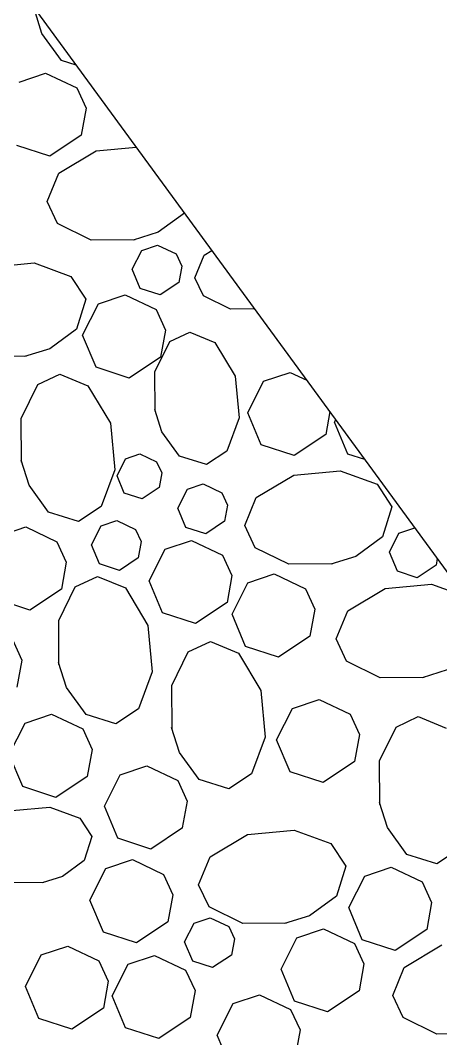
# Model space of a CAD drawing. Header units: inches. Extents: x -5337 to 1057, y 15227 to 19227.
# Drawn here: x -3158.8 to -3155.55, y 16305.19 to 16313.06 of the extents above; entities that cross this region are included whole.
import ezdxf

# ---------------------------------------------------------------- set-up
doc = ezdxf.new("R2010")
doc.units = ezdxf.units.IN
doc.header["$LTSCALE"] = 150
doc.header["$MEASUREMENT"] = 0
for name, color, linetype in [('COMT-MIN', 84, 'Continuous'), ('CONT-MJR', 84, 'Continuous'), ('PAVING', 7, 'Continuous'), ('ROW', 7, 'Continuous')]:
    doc.layers.add(name, color=color, linetype=linetype)

msp = doc.modelspace()

# ---------------------------------------------------------------- linework, layer by layer
at = {"layer": 'COMT-MIN', "color": 5, "linetype": 'Continuous', "lineweight": 40}
for radius, start, end in [(560.5, 129.092043, 140.753788), (557.5, 128.960999, 139.325693), (554.5, 128.826187, 140.831762), (551.5, 128.687376, 139.068914)]:
    msp.add_arc((-2744.5848, 15912.6026), radius, start, end, dxfattribs=at)
at = {"layer": 'CONT-MJR', "color": 5, "linetype": 'Continuous', "lineweight": 70}
msp.add_arc((-2744.5848, 15912.6026), 563.5, 129.219531, 139.309179, dxfattribs=at)
at = {"layer": 'PAVING', "color": 1}
for p, q in [((-3151.4843, 16303.3166), (-3163.298, 16319.4547)), ((-3158.6306, 16312.9585), (-3158.6913, 16313.1524)), ((-3158.4794, 16312.7515), (-3158.6306, 16312.9585)), ((-3158.3649, 16312.7157), (-3158.4794, 16312.7515)), ((-3158.8057, 16312.5842), (-3158.6016, 16312.6527)), ((-3158.6016, 16312.6527), (-3158.3616, 16312.539)), ((-3158.3616, 16312.539), (-3158.2889, 16312.3811)), ((-3158.2889, 16312.3811), (-3158.3264, 16312.1729)), ((-3158.3262, 16312.1728), (-3158.5693, 16312.0109)), ((-3158.5693, 16312.0109), (-3158.8249, 16312.0933)), ((-3158.2103, 16312.0524), (-3157.9006, 16312.0814)), ((-3158.5007, 16311.8793), (-3158.2103, 16312.0524)), ((-3158.5895, 16311.6625), (-3158.5007, 16311.8793)), ((-3158.5088, 16311.491), (-3158.5895, 16311.6625)), ((-3157.5278, 16311.5724), (-3157.7314, 16311.4235)), ((-3158.2485, 16311.3636), (-3158.5088, 16311.491)), ((-3157.9102, 16311.366), (-3158.2485, 16311.3636)), ((-3157.7314, 16311.4235), (-3157.9251, 16311.363)), ((-3157.8587, 16311.2836), (-3157.7361, 16311.3249)), ((-3157.7361, 16311.3249), (-3157.5919, 16311.2567)), ((-3157.9326, 16311.1379), (-3157.8587, 16311.2836)), ((-3157.5919, 16311.2567), (-3157.5484, 16311.1618)), ((-3157.4475, 16311.072), (-3157.3757, 16311.2476)), ((-3157.3757, 16311.2476), (-3157.3163, 16311.2831)), ((-3159.0492, 16311.153), (-3158.6909, 16311.1868)), ((-3158.6909, 16311.1868), (-3158.406, 16311.0818)), ((-3157.8702, 16310.9891), (-3157.9326, 16311.1379)), ((-3157.5484, 16311.1618), (-3157.5709, 16311.0367)), ((-3158.406, 16311.0818), (-3158.2908, 16310.9072)), ((-3157.3822, 16310.9335), (-3157.4475, 16311.072)), ((-3157.7168, 16310.9395), (-3157.8702, 16310.9891)), ((-3157.5708, 16311.0368), (-3157.7168, 16310.9395)), ((-3158.2908, 16310.9072), (-3158.3629, 16310.6759)), ((-3158.1922, 16310.8711), (-3157.9877, 16310.9397)), ((-3157.9877, 16310.9397), (-3157.7477, 16310.826)), ((-3157.1715, 16310.8299), (-3157.3822, 16310.9335)), ((-3158.3153, 16310.6283), (-3158.1922, 16310.8711)), ((-3157.7477, 16310.826), (-3157.6751, 16310.6682)), ((-3156.9855, 16310.8315), (-3157.1715, 16310.8299)), ((-3158.3629, 16310.6759), (-3158.5703, 16310.5241)), ((-3157.6751, 16310.6682), (-3157.7125, 16310.4599)), ((-3158.2115, 16310.3804), (-3158.3153, 16310.6283)), ((-3157.7565, 16310.346), (-3157.6416, 16310.5803)), ((-3157.6416, 16310.5803), (-3157.4874, 16310.6531)), ((-3157.4874, 16310.6531), (-3157.2922, 16310.5731)), ((-3158.5703, 16310.5241), (-3158.7643, 16310.4636)), ((-3157.2922, 16310.5731), (-3157.1365, 16310.3114)), ((-3158.7493, 16310.4667), (-3159.0877, 16310.4641)), ((-3157.7124, 16310.4597), (-3157.9556, 16310.2977)), ((-3157.9556, 16310.2977), (-3158.2115, 16310.3804)), ((-3157.7542, 16310.0418), (-3157.7565, 16310.346)), ((-3156.9162, 16310.2728), (-3156.7114, 16310.3413)), ((-3156.7114, 16310.3413), (-3156.5815, 16310.2798)), ((-3158.6625, 16310.2463), (-3158.4913, 16310.3271)), ((-3158.4913, 16310.3271), (-3158.2742, 16310.2384)), ((-3157.1365, 16310.3114), (-3157.1064, 16309.9889)), ((-3157.0394, 16310.0298), (-3156.9162, 16310.2728)), ((-3158.7901, 16309.9859), (-3158.6625, 16310.2463)), ((-3158.2742, 16310.2384), (-3158.1013, 16309.9477)), ((-3157.7024, 16309.8807), (-3157.7571, 16310.0549)), ((-3156.9352, 16309.7818), (-3157.0394, 16310.0298)), ((-3156.4047, 16310.0381), (-3156.4365, 16309.8614)), ((-3158.7878, 16309.6479), (-3158.7901, 16309.9859)), ((-3158.1013, 16309.9477), (-3158.0677, 16309.5895)), ((-3157.1064, 16309.9889), (-3157.2006, 16309.7328)), ((-3156.3681, 16309.9576), (-3156.359, 16309.9756)), ((-3156.2643, 16309.7098), (-3156.3681, 16309.9576)), ((-3157.5661, 16309.6939), (-3157.7024, 16309.8807)), ((-3156.4365, 16309.8614), (-3156.6795, 16309.6993)), ((-3157.9831, 16309.6735), (-3157.8728, 16309.7108)), ((-3157.8728, 16309.7108), (-3157.7432, 16309.6493)), ((-3157.2006, 16309.7328), (-3157.3579, 16309.6288)), ((-3156.6795, 16309.6993), (-3156.9352, 16309.7818)), ((-3158.7299, 16309.4688), (-3158.7907, 16309.6626)), ((-3158.0498, 16309.5425), (-3157.9831, 16309.6735)), ((-3157.7432, 16309.6493), (-3157.7038, 16309.5642)), ((-3157.3579, 16309.6288), (-3157.5661, 16309.6939)), ((-3156.1334, 16309.6676), (-3156.2643, 16309.7098)), ((-3158.0677, 16309.5895), (-3158.1725, 16309.3047)), ((-3157.7038, 16309.5642), (-3157.7242, 16309.4517)), ((-3156.6824, 16309.5481), (-3156.3239, 16309.5816)), ((-3156.3239, 16309.5816), (-3156.0392, 16309.477)), ((-3157.9935, 16309.4087), (-3158.0498, 16309.5425)), ((-3157.5054, 16309.4378), (-3157.3829, 16309.4789)), ((-3157.3829, 16309.4789), (-3157.239, 16309.4106)), ((-3156.973, 16309.3752), (-3156.6824, 16309.5481)), ((-3156.0392, 16309.477), (-3155.9237, 16309.302)), ((-3158.5785, 16309.2613), (-3158.7299, 16309.4688)), ((-3157.8555, 16309.3641), (-3157.9935, 16309.4087)), ((-3157.7242, 16309.4517), (-3157.8555, 16309.3641)), ((-3157.5795, 16309.2919), (-3157.5054, 16309.4378)), ((-3157.239, 16309.4106), (-3157.1954, 16309.3161)), ((-3157.0616, 16309.1583), (-3156.973, 16309.3752)), ((-3158.3474, 16309.1894), (-3158.5785, 16309.2613)), ((-3158.1725, 16309.3047), (-3158.3474, 16309.1894)), ((-3157.5172, 16309.1432), (-3157.5795, 16309.2919)), ((-3157.1954, 16309.3161), (-3157.2178, 16309.191)), ((-3155.9237, 16309.302), (-3155.996, 16309.0708)), ((-3158.1731, 16309.1555), (-3158.0504, 16309.1968)), ((-3158.0504, 16309.1968), (-3157.9064, 16309.1284)), ((-3157.2177, 16309.1911), (-3157.3637, 16309.0938)), ((-3158.959, 16309.0786), (-3158.7545, 16309.1473)), ((-3158.7545, 16309.1473), (-3158.5144, 16309.0334)), ((-3158.2468, 16309.0099), (-3158.1731, 16309.1555)), ((-3157.9064, 16309.1284), (-3157.8627, 16309.0339)), ((-3157.3637, 16309.0938), (-3157.5172, 16309.1432)), ((-3156.981, 16308.9867), (-3157.0616, 16309.1583)), ((-3155.9441, 16308.9535), (-3155.8704, 16309.0993)), ((-3155.8704, 16309.0993), (-3155.7477, 16309.1403)), ((-3158.5144, 16309.0334), (-3158.4419, 16308.8757)), ((-3158.1846, 16308.8611), (-3158.2468, 16309.0099)), ((-3157.8627, 16309.0339), (-3157.8854, 16308.9089)), ((-3157.6786, 16308.9747), (-3157.4739, 16309.0434)), ((-3157.4739, 16309.0434), (-3157.2342, 16308.9294)), ((-3155.996, 16309.0708), (-3156.2032, 16308.9194)), ((-3157.8019, 16308.7318), (-3157.6786, 16308.9747)), ((-3157.2342, 16308.9294), (-3157.1617, 16308.7717)), ((-3156.7206, 16308.8592), (-3156.981, 16308.9867)), ((-3155.8817, 16308.805), (-3155.9441, 16308.9535)), ((-3158.4419, 16308.8757), (-3158.4794, 16308.6674)), ((-3158.031, 16308.8114), (-3158.1846, 16308.8611)), ((-3157.8854, 16308.9087), (-3158.031, 16308.8114)), ((-3156.3823, 16308.8616), (-3156.7206, 16308.8592)), ((-3156.2032, 16308.9194), (-3156.397, 16308.8589)), ((-3155.5824, 16308.8524), (-3155.7283, 16308.7552)), ((-3155.5737, 16308.9025), (-3155.5824, 16308.8524)), ((-3157.1617, 16308.7717), (-3157.1989, 16308.5634)), ((-3157.0376, 16308.715), (-3156.8334, 16308.7837)), ((-3156.8334, 16308.7837), (-3156.5931, 16308.6703)), ((-3155.7283, 16308.7552), (-3155.8817, 16308.805)), ((-3158.3733, 16308.6837), (-3158.2018, 16308.7647)), ((-3158.2018, 16308.7647), (-3157.9849, 16308.6756)), ((-3157.6978, 16308.484), (-3157.8019, 16308.7318)), ((-3157.1606, 16308.4723), (-3157.0376, 16308.715)), ((-3155.9758, 16308.6716), (-3155.6174, 16308.7054)), ((-3155.6174, 16308.7054), (-3155.3599, 16308.6106)), ((-3158.4794, 16308.6674), (-3158.7225, 16308.5053)), ((-3158.5008, 16308.4234), (-3158.3733, 16308.6837)), ((-3157.9849, 16308.6756), (-3157.8119, 16308.385)), ((-3156.5931, 16308.6703), (-3156.5207, 16308.5123)), ((-3156.2663, 16308.4989), (-3155.9758, 16308.6716)), ((-3158.7225, 16308.5053), (-3158.978, 16308.5879)), ((-3157.1989, 16308.5634), (-3157.442, 16308.4013)), ((-3157.442, 16308.4013), (-3157.6978, 16308.484)), ((-3157.0569, 16308.2245), (-3157.1606, 16308.4723)), ((-3156.5207, 16308.5123), (-3156.558, 16308.3042)), ((-3156.3552, 16308.2817), (-3156.2663, 16308.4989)), ((-3158.4984, 16308.0853), (-3158.5008, 16308.4234)), ((-3157.8119, 16308.385), (-3157.7784, 16308.0267)), ((-3156.558, 16308.304), (-3156.8012, 16308.1416)), ((-3158.8586, 16308.2766), (-3158.7862, 16308.1188)), ((-3157.4993, 16308.1813), (-3157.3281, 16308.262)), ((-3157.3281, 16308.262), (-3157.111, 16308.1733)), ((-3156.8012, 16308.1416), (-3157.0569, 16308.2245)), ((-3156.2746, 16308.1105), (-3156.3552, 16308.2817)), ((-3157.627, 16307.921), (-3157.4993, 16308.1813)), ((-3157.111, 16308.1733), (-3156.9382, 16307.8826)), ((-3158.7862, 16308.1188), (-3158.8234, 16307.9102)), ((-3158.4405, 16307.9063), (-3158.5014, 16308.0999)), ((-3156.0141, 16307.9827), (-3156.2746, 16308.1105)), ((-3157.7784, 16308.0267), (-3157.883, 16307.7419)), ((-3155.6761, 16307.985), (-3156.0141, 16307.9827)), ((-3155.497, 16308.0431), (-3155.6907, 16307.9823)), ((-3158.289, 16307.6987), (-3158.4405, 16307.9063)), ((-3157.6245, 16307.5829), (-3157.627, 16307.921)), ((-3156.9382, 16307.8826), (-3156.9045, 16307.5241)), ((-3156.8156, 16307.5022), (-3156.6926, 16307.7452)), ((-3156.6926, 16307.7452), (-3156.488, 16307.814)), ((-3156.488, 16307.814), (-3156.2479, 16307.7004)), ((-3158.7595, 16307.6312), (-3158.5551, 16307.6999)), ((-3158.5551, 16307.6999), (-3158.3152, 16307.5862)), ((-3158.0579, 16307.6267), (-3158.289, 16307.6987)), ((-3157.883, 16307.7419), (-3158.0579, 16307.6267)), ((-3156.2479, 16307.7004), (-3156.1753, 16307.5426)), ((-3155.8921, 16307.6016), (-3155.7206, 16307.6824)), ((-3155.7206, 16307.6824), (-3155.5038, 16307.5934)), ((-3158.8828, 16307.3884), (-3158.7595, 16307.6312)), ((-3157.5669, 16307.4036), (-3157.6275, 16307.5977)), ((-3156.0199, 16307.3412), (-3155.8921, 16307.6016)), ((-3158.3152, 16307.5862), (-3158.2427, 16307.4284)), ((-3156.9045, 16307.5241), (-3157.0091, 16307.2397)), ((-3156.1753, 16307.5426), (-3156.2127, 16307.3339)), ((-3156.7117, 16307.2546), (-3156.8156, 16307.5022)), ((-3158.7787, 16307.1407), (-3158.8828, 16307.3884)), ((-3158.2427, 16307.4284), (-3158.2799, 16307.22)), ((-3157.4152, 16307.1964), (-3157.5669, 16307.4036)), ((-3158.0244, 16307.2327), (-3157.82, 16307.301)), ((-3157.82, 16307.301), (-3157.5799, 16307.1875)), ((-3156.2127, 16307.3339), (-3156.4558, 16307.1719)), ((-3156.0171, 16307.003), (-3156.0199, 16307.3412)), ((-3158.2801, 16307.2199), (-3158.5232, 16307.0579)), ((-3158.1475, 16306.9897), (-3158.0244, 16307.2327)), ((-3157.1842, 16307.1239), (-3157.4152, 16307.1964)), ((-3157.0091, 16307.2397), (-3157.1842, 16307.1239)), ((-3156.4558, 16307.1719), (-3156.7117, 16307.2546)), ((-3158.5232, 16307.0579), (-3158.7787, 16307.1407)), ((-3157.5799, 16307.1875), (-3157.5073, 16307.0297)), ((-3158.8594, 16306.9557), (-3158.5689, 16306.9829)), ((-3158.5689, 16306.9829), (-3158.3382, 16306.8983)), ((-3158.0435, 16306.7418), (-3158.1475, 16306.9897)), ((-3157.5073, 16307.0297), (-3157.5448, 16306.8214)), ((-3155.9594, 16306.8241), (-3156.0199, 16307.0179)), ((-3158.3382, 16306.8983), (-3158.245, 16306.7564)), ((-3157.5447, 16306.8214), (-3157.7878, 16306.659)), ((-3157.0396, 16306.7723), (-3156.6812, 16306.8058)), ((-3156.6812, 16306.8058), (-3156.3964, 16306.7011)), ((-3155.8082, 16306.6168), (-3155.9594, 16306.8241)), ((-3158.245, 16306.7564), (-3158.3033, 16306.5693)), ((-3157.7878, 16306.659), (-3158.0435, 16306.7418)), ((-3157.3302, 16306.5993), (-3157.0396, 16306.7723)), ((-3156.3964, 16306.7011), (-3156.2812, 16306.5262)), ((-3155.4018, 16306.6597), (-3155.5768, 16306.5444)), ((-3158.3033, 16306.5693), (-3158.4713, 16306.4465)), ((-3158.1357, 16306.5079), (-3157.9312, 16306.5769)), ((-3157.9312, 16306.5769), (-3157.6912, 16306.4632)), ((-3157.4191, 16306.3823), (-3157.3302, 16306.5993)), ((-3155.5768, 16306.5444), (-3155.8082, 16306.6168)), ((-3158.2588, 16306.2651), (-3158.1357, 16306.5079)), ((-3156.2812, 16306.5262), (-3156.3532, 16306.2951)), ((-3156.1346, 16306.4494), (-3155.9305, 16306.5181)), ((-3155.9305, 16306.5181), (-3155.6902, 16306.4043)), ((-3158.4713, 16306.4465), (-3158.6283, 16306.3976)), ((-3157.6912, 16306.4632), (-3157.6188, 16306.3053)), ((-3156.2578, 16306.2067), (-3156.1346, 16306.4494)), ((-3158.6165, 16306.4), (-3158.8902, 16306.3977)), ((-3157.3383, 16306.2111), (-3157.4191, 16306.3823)), ((-3155.6902, 16306.4043), (-3155.6176, 16306.2465)), ((-3158.1551, 16306.0174), (-3158.2588, 16306.2651)), ((-3157.6188, 16306.3053), (-3157.6561, 16306.0968)), ((-3156.3532, 16306.2951), (-3156.5606, 16306.1436)), ((-3157.078, 16306.0835), (-3157.3383, 16306.2111)), ((-3156.1539, 16305.9586), (-3156.2578, 16306.2067)), ((-3155.6176, 16306.2465), (-3155.6551, 16306.0384)), ((-3157.6561, 16306.0968), (-3157.8992, 16305.9347)), ((-3157.4527, 16306.0865), (-3157.3303, 16306.1277)), ((-3157.3303, 16306.1277), (-3157.1859, 16306.0598)), ((-3156.5606, 16306.1436), (-3156.7545, 16306.0831)), ((-3157.8992, 16305.9347), (-3158.1551, 16306.0174)), ((-3157.5267, 16305.9409), (-3157.4527, 16306.0865)), ((-3157.1859, 16306.0598), (-3157.1425, 16305.9648)), ((-3156.7397, 16306.0859), (-3157.078, 16306.0835)), ((-3156.6584, 16305.9741), (-3156.454, 16306.0429)), ((-3156.454, 16306.0429), (-3156.2139, 16305.9289)), ((-3155.6549, 16306.0381), (-3155.8982, 16305.8762)), ((-3157.4644, 16305.7923), (-3157.5267, 16305.9409)), ((-3157.1425, 16305.9648), (-3157.165, 16305.84)), ((-3156.7815, 16305.7313), (-3156.6584, 16305.9741)), ((-3155.8982, 16305.8762), (-3156.1539, 16305.9586)), ((-3158.635, 16305.8405), (-3158.4303, 16305.9093)), ((-3158.4303, 16305.9093), (-3158.1904, 16305.7954)), ((-3156.2139, 16305.9289), (-3156.1413, 16305.7711)), ((-3155.8295, 16305.7446), (-3155.5389, 16305.9179)), ((-3158.7582, 16305.5975), (-3158.635, 16305.8405)), ((-3158.1904, 16305.7954), (-3158.1179, 16305.6378)), ((-3157.9636, 16305.7684), (-3157.7594, 16305.8372)), ((-3157.7594, 16305.8372), (-3157.5194, 16305.7233)), ((-3157.3109, 16305.7426), (-3157.4644, 16305.7923)), ((-3157.165, 16305.8396), (-3157.3109, 16305.7426)), ((-3158.0869, 16305.5254), (-3157.9636, 16305.7684)), ((-3157.5194, 16305.7233), (-3157.4466, 16305.5655)), ((-3156.6773, 16305.4834), (-3156.7815, 16305.7313)), ((-3156.1413, 16305.7711), (-3156.1787, 16305.5627)), ((-3155.9184, 16305.5277), (-3155.8295, 16305.7446)), ((-3158.1179, 16305.6378), (-3158.1554, 16305.4293)), ((-3158.6542, 16305.35), (-3158.7582, 16305.5975)), ((-3157.4466, 16305.5655), (-3157.4843, 16305.3573)), ((-3156.1787, 16305.5627), (-3156.4217, 16305.4008)), ((-3157.9829, 16305.2778), (-3158.0869, 16305.5254)), ((-3157.2751, 16305.2212), (-3157.1516, 16305.4643)), ((-3157.1516, 16305.4643), (-3156.9474, 16305.5327)), ((-3156.9474, 16305.5327), (-3156.7072, 16305.4191)), ((-3156.4217, 16305.4008), (-3156.6773, 16305.4834)), ((-3155.8376, 16305.3565), (-3155.9184, 16305.5277)), ((-3158.1554, 16305.4293), (-3158.3983, 16305.2673)), ((-3156.7072, 16305.4191), (-3156.6349, 16305.2611)), ((-3158.3983, 16305.2673), (-3158.6542, 16305.35)), ((-3157.4839, 16305.357), (-3157.7271, 16305.1951)), ((-3155.5773, 16305.2289), (-3155.8376, 16305.3565)), ((-3157.7271, 16305.1951), (-3157.9829, 16305.2778)), ((-3156.6349, 16305.2611), (-3156.6722, 16305.053)), ((-3155.2392, 16305.2312), (-3155.5773, 16305.2289)), ((-3157.1709, 16304.9735), (-3157.2751, 16305.2212))]:
    msp.add_line(p, q, dxfattribs=at)
at = {"layer": 'PAVING'}
for radius, start in [(532.5, 127.848784), (507.5, 128.624456)]:
    msp.add_arc((-2744.5848, 15912.6026), radius, start, 170.230829, dxfattribs=at)
at = {"layer": 'ROW'}
msp.add_arc((-2744.5848, 15912.6026), 542.5, 128.244184, 146.952095, dxfattribs=at)

doc.saveas('drawing.dxf')
